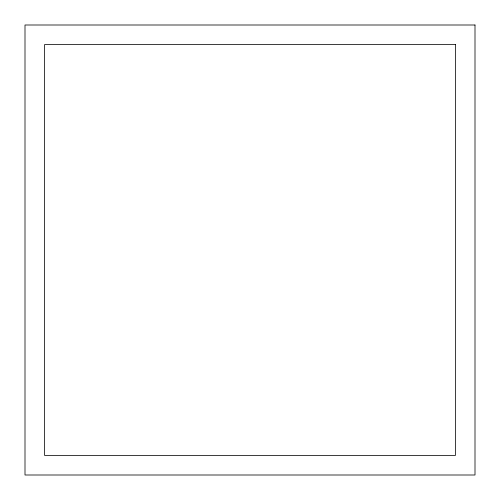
<?xml version="1.0" encoding="UTF-8"?>
<svg xmlns="http://www.w3.org/2000/svg" width="500" height="500" viewBox="0 0 500 500"><rect width="100%" height="100%" fill="white"/><g stroke="black" fill="none" stroke-linecap="round" stroke-linejoin="round"><path stroke-width="0.75" d="M475 25L25 25L25 475L475 475L475 25M455.425 44.575L44.575 44.575L44.575 455.425L455.425 455.425L455.425 44.575"/></g></svg>
